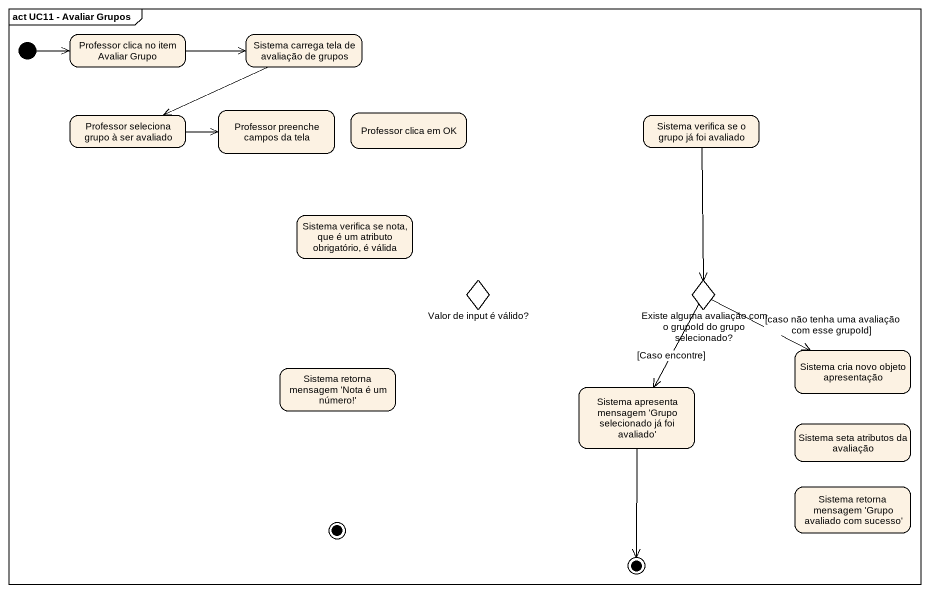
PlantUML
@startuml
mainframe act UC11 - Avaliar Grupos
hide empty description
state "Professor clica no item Avaliar Grupo" as Professor_clica_no_item
state "Sistema carrega tela de avaliação de grupos" as Sistema_carrega_tela_de
state "Professor seleciona grupo à ser avaliado" as Professor_seleciona_grupo_à
state "Professor preenche campos da tela" as Professor_preenche_campos
state "Professor clica em OK" as Professor_clica_em_OK
state "Sistema verifica se o grupo já foi avaliado" as Sistema_verifica_se_o_grupo
state "Sistema verifica se nota, que é um atributo obrigatório, é válida" as Sistema_verifica_se_nota
state "Valor de input é válido?" as Valor_de_input_é_válido <<choice>>
state "Existe alguma avaliação com o grupoId do grupo selecionado?" as Existe_alguma_avaliação_com <<choice>>
state "Sistema retorna mensagem 'Nota é um número!'" as Sistema_retorna_mensagem
state "Sistema cria novo objeto apresentação" as Sistema_cria_novo_objeto
state "Sistema apresenta mensagem 'Grupo selecionado já foi avaliado'" as Sistema_apresenta_mensagem
state "Sistema seta atributos da avaliação" as Sistema_seta_atributos_da
state "Sistema retorna mensagem 'Grupo avaliado com sucesso'" as Sistema_retorna_mensagem_2
state final1 <<end>>
state final2 <<end>>
[*] -right-> Professor_clica_no_item
Professor_clica_no_item -right-> Sistema_carrega_tela_de
Sistema_carrega_tela_de -left-> Professor_seleciona_grupo_à
Professor_seleciona_grupo_à -right-> Professor_preenche_campos
Sistema_verifica_se_o_grupo --> Existe_alguma_avaliação_com
Existe_alguma_avaliação_com -right-> Sistema_cria_novo_objeto : [caso não tenha uma avaliação com esse grupoId]
Existe_alguma_avaliação_com --> Sistema_apresenta_mensagem : [Caso encontre]
Sistema_apresenta_mensagem --> final2
@enduml
